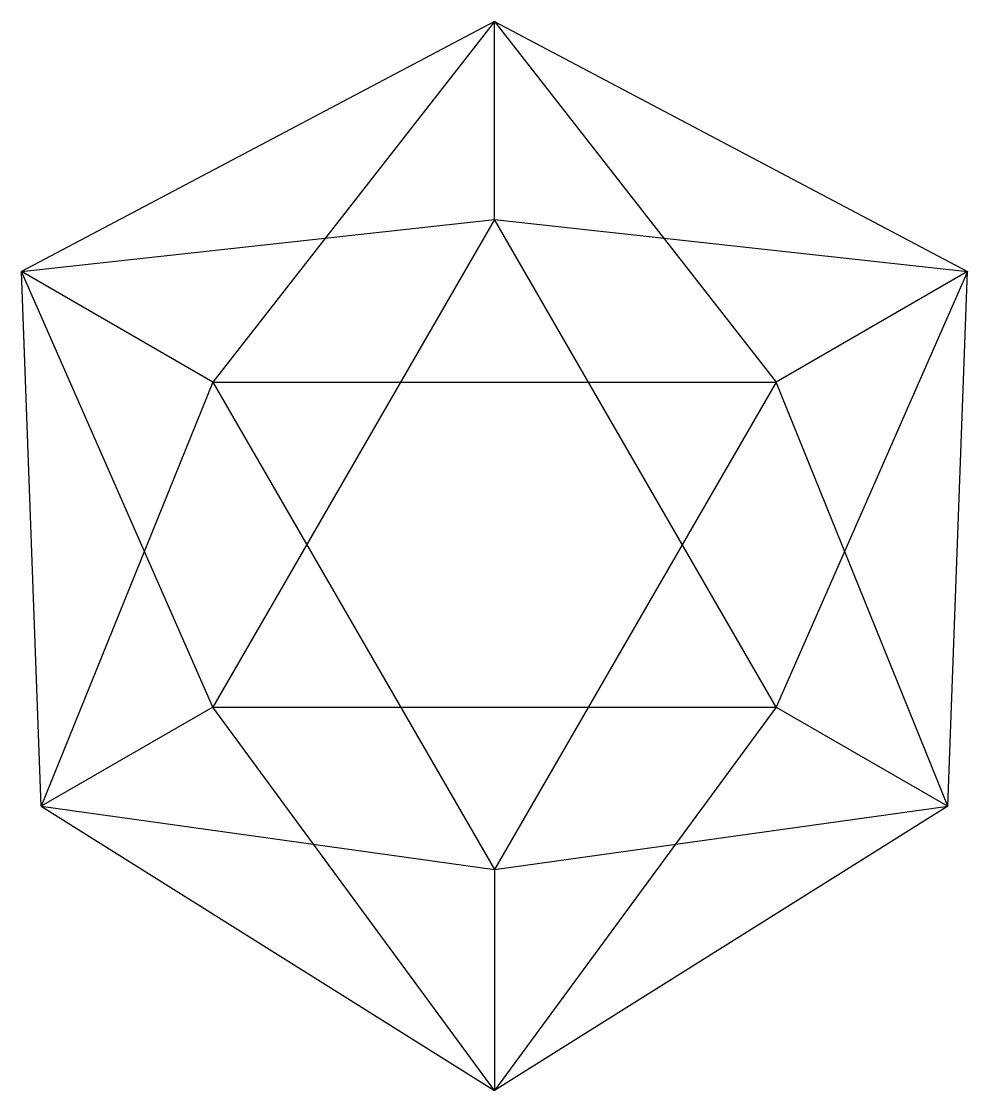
# Model space of a CAD drawing. Extents: x -12.1 to 47.6, y -24.2 to 43.2.
import ezdxf

# ---------------------------------------------------------------- set-up
doc = ezdxf.new("R2010")
doc.units = 0
doc.layers.get('0').update_dxf_attribs({"linetype": 'CONTINUOUS'})

msp = doc.modelspace()

# ---------------------------------------------------------------- linework, layer by layer
at = {"color": 7}
for p, q in [((17.75, 43.243902), (-12.070241, 27.464692)), ((17.75, 43.243902), (0, 20.495935)), ((17.75, 30.743902), (17.75, 43.243902)), ((17.75, 43.243902), (47.570241, 27.464692)), ((17.75, 43.243902), (35.5, 20.495935)), ((-12.070241, 27.464692), (17.75, 30.743902)), ((17.75, 30.743902), (0, 0)), ((17.75, 30.743902), (47.570241, 27.464692)), ((35.5, 0), (17.75, 30.743902)), ((0, 0), (-12.070241, 27.464692)), ((-10.825318, -6.25), (-12.070241, 27.464692)), ((0, 20.495935), (-12.070241, 27.464692)), ((47.570241, 27.464692), (35.5, 0)), ((47.570241, 27.464692), (35.5, 20.495935)), ((46.325318, -6.25), (47.570241, 27.464692)), ((0, 20.495935), (-10.825318, -6.25)), ((0, 20.495935), (17.75, -10.247967)), ((0, 20.495935), (35.5, 20.495935)), ((35.5, 20.495935), (17.75, -10.247967)), ((46.325318, -6.25), (35.5, 20.495935)), ((0, 0), (-10.825318, -6.25)), ((17.75, -24.185481), (0, 0)), ((0, 0), (35.5, 0)), ((35.5, 0), (17.75, -24.185481)), ((35.5, 0), (46.325318, -6.25)), ((-10.825318, -6.25), (17.75, -24.185481)), ((-10.825318, -6.25), (17.75, -10.247967)), ((46.325318, -6.25), (17.75, -24.185481)), ((17.75, -10.247967), (46.325318, -6.25)), ((17.75, -10.247967), (17.75, -24.185481))]:
    msp.add_line(p, q, dxfattribs=at)

doc.saveas('drawing.dxf')
